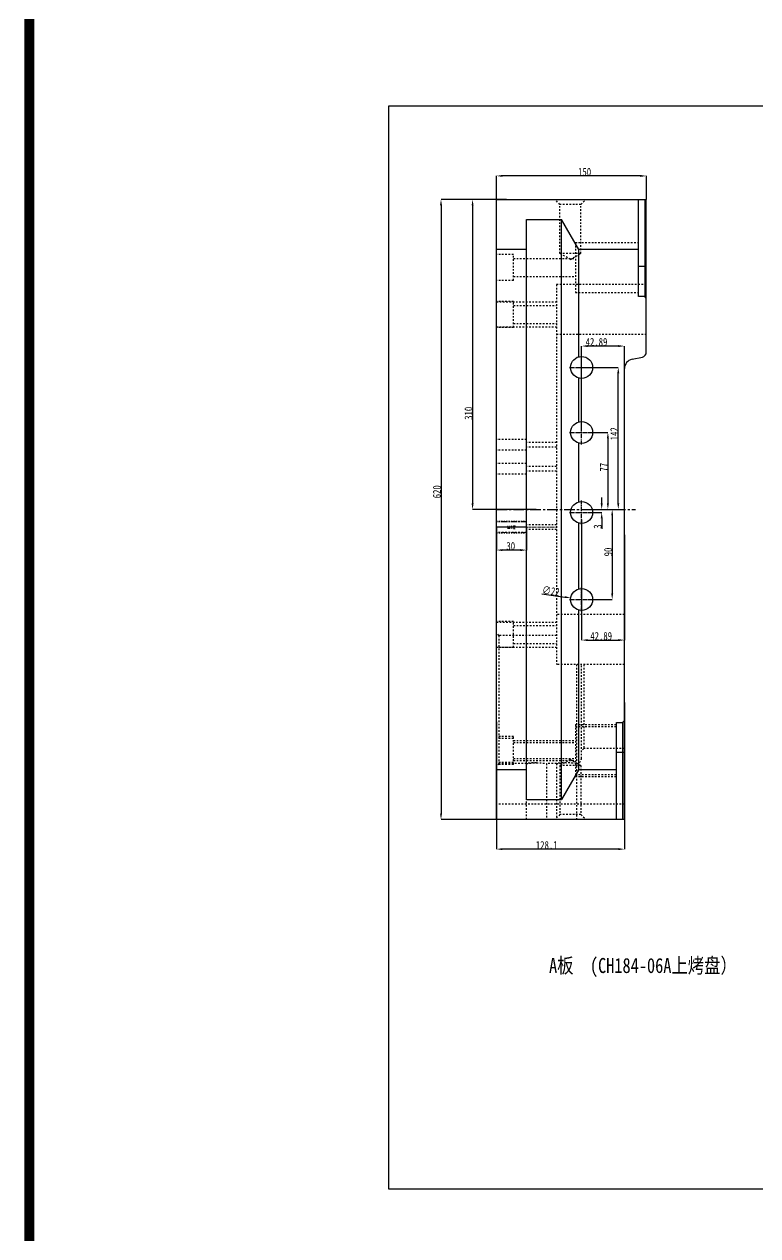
# Model space of a CAD drawing. Header units: millimetres. Extents: x -941 to 1421, y -11614 to -3210.
# Drawn here: x -941 to -207, y -9381 to -8169 of the extents above; entities that cross this region are included whole.
import ezdxf
from ezdxf.enums import TextEntityAlignment as Align

# ---------------------------------------------------------------- set-up
doc = ezdxf.new("R2010")
doc.units = ezdxf.units.MM
doc.header["$LTSCALE"] = 16.335
doc.header["$PDMODE"] = 3
doc.header["$PDSIZE"] = 0.3125
doc.linetypes.add('CENTER', pattern=[0.6, 0.375, -0.075, 0.075, -0.075])
doc.linetypes.add('HIDDEN', pattern=[0.2, 0.1, -0.1])
doc.layers.get('0').update_dxf_attribs({"linetype": 'CONTINUOUS'})
doc.layers.get('Defpoints').update_dxf_attribs({"linetype": 'CONTINUOUS'})
doc.layers.add('DEFAULT_2', color=8, linetype='HIDDEN')
doc.layers.add('screw', color=33, linetype='CONTINUOUS', lineweight=13)
doc.styles.get("Standard").update_dxf_attribs({"font": 'txt', "width": 0.8})
doc.styles.add('TXT', font='txt.shx', dxfattribs={"bigfont": 'gbcbig.shx'})
doc.dimstyles.new('ISO-25', dxfattribs={"dimtxt": 8, "dimasz": 6, "dimexe": 0, "dimexo": 0, "dimgap": 0, "dimtad": 1, "dimdsep": 46, "dimtxsty": 'Standard', "dimcen": 0, "dimclrd": 4, "dimclre": 4, "dimclrt": 6, "dimazin": 0, "dimtfac": 1, "dimtofl": 0, "dimtmove": 0, "dimatfit": 3, "dimfxl": 0, "dimarcsym": 0})

# ---------------------------------------------------------------- blocks, each defined once
blk = doc.blocks.new('*D1046')
at = {"color": 4, "lineweight": -2}
for p, q in [((-468.5, -8672.2), (-468.5, -8695.1)), ((-438.5, -8672.2), (-438.5, -8695.1)), ((-444.5, -8695.1), (-462.5, -8695.1))]:
    blk.add_line(p, q, dxfattribs=at)
at = {"color": 4}
for points in [[(-462.5, -8694.1), (-462.5, -8696.1), (-468.5, -8695.1)], [(-444.5, -8694.1), (-444.5, -8696.1), (-438.5, -8695.1)]]:
    blk.add_solid(points, dxfattribs=at)
at = {"layer": 'Defpoints', "color": 0}
for p in [(-468.5, -8672.2), (-438.5, -8672.2), (-468.5, -8695.1)]:
    blk.add_point(p, dxfattribs=at)
at = {"color": 6, "insert": (-454.2, -8691.1), "char_height": 8, "attachment_point": 5}
blk.add_mtext('30', dxfattribs=at)
blk = doc.blocks.new('*D1047')
at = {"color": 4, "lineweight": -2}
for p, q in [((-468.5, -8344.5), (-468.5, -8321)), ((-324.5, -8321), (-462.5, -8321)), ((-318.5, -8344.5), (-318.5, -8321))]:
    blk.add_line(p, q, dxfattribs=at)
at = {"color": 4}
for points in [[(-462.5, -8320), (-462.5, -8322), (-468.5, -8321)], [(-324.5, -8320), (-324.5, -8322), (-318.5, -8321)]]:
    blk.add_solid(points, dxfattribs=at)
at = {"layer": 'Defpoints', "color": 0}
for p in [(-468.5, -8321), (-468.5, -8344.5), (-318.5, -8344.5)]:
    blk.add_point(p, dxfattribs=at)
at = {"color": 6, "insert": (-380.3, -8317), "char_height": 8, "attachment_point": 5}
blk.add_mtext('150', dxfattribs=at)
blk = doc.blocks.new('*D1048')
at = {"color": 4, "lineweight": -2}
for p, q in [((-376.9, -8577.5), (-357, -8577.5)), ((-357, -8583.5), (-357, -8648.5)), ((-362.7, -8654.5), (-357, -8654.5))]:
    blk.add_line(p, q, dxfattribs=at)
at = {"color": 4}
for points in [[(-358, -8583.5), (-356, -8583.5), (-357, -8577.5)], [(-358, -8648.5), (-356, -8648.5), (-357, -8654.5)]]:
    blk.add_solid(points, dxfattribs=at)
at = {"layer": 'Defpoints', "color": 0}
for p in [(-376.9, -8577.5), (-362.7, -8654.5), (-357, -8654.5)]:
    blk.add_point(p, dxfattribs=at)
at = {"color": 6, "insert": (-361, -8612.2), "char_height": 8, "attachment_point": 5, "rotation": 90}
blk.add_mtext('77', dxfattribs=at)
blk = doc.blocks.new('*D1049')
at = {"color": 4, "lineweight": -2}
for p, q in [((-383.3, -8512.5), (-346.6, -8512.5)), ((-346.6, -8648.5), (-346.6, -8518.5)), ((-362.7, -8654.5), (-346.6, -8654.5))]:
    blk.add_line(p, q, dxfattribs=at)
at = {"color": 4}
for points in [[(-347.6, -8518.5), (-345.6, -8518.5), (-346.6, -8512.5)], [(-347.6, -8648.5), (-345.6, -8648.5), (-346.6, -8654.5)]]:
    blk.add_solid(points, dxfattribs=at)
at = {"layer": 'Defpoints', "color": 0}
for p in [(-383.3, -8512.5), (-346.6, -8512.5), (-362.7, -8654.5)]:
    blk.add_point(p, dxfattribs=at)
at = {"color": 6, "insert": (-350.6, -8578.8), "char_height": 8, "attachment_point": 5, "rotation": 90}
blk.add_mtext('142', dxfattribs=at)
blk = doc.blocks.new('*D1050')
at = {"color": 4, "lineweight": -2}
for p, q in [((-383.3, -8574.1), (-383.3, -8491.1)), ((-346.4, -8491.1), (-377.3, -8491.1)), ((-340.4, -8566.5), (-340.4, -8491.1))]:
    blk.add_line(p, q, dxfattribs=at)
at = {"color": 4}
for points in [[(-377.3, -8490.1), (-377.3, -8492.1), (-383.3, -8491.1)], [(-346.4, -8490.1), (-346.4, -8492.1), (-340.4, -8491.1)]]:
    blk.add_solid(points, dxfattribs=at)
at = {"layer": 'Defpoints', "color": 0}
for p in [(-383.3, -8491.1), (-383.3, -8574.1), (-340.4, -8566.5)]:
    blk.add_point(p, dxfattribs=at)
at = {"color": 6, "insert": (-368.4, -8487.1), "char_height": 8, "attachment_point": 5}
blk.add_mtext('42.89', dxfattribs=at)
blk = doc.blocks.new('*D1051')
at = {"color": 4, "lineweight": -2}
for p, q in [((-383.3, -8664.4), (-383.3, -8785.1)), ((-340.4, -8679.8), (-340.4, -8785.1)), ((-377.3, -8785.1), (-346.4, -8785.1))]:
    blk.add_line(p, q, dxfattribs=at)
at = {"color": 4}
for points in [[(-377.3, -8784.1), (-377.3, -8786.1), (-383.3, -8785.1)], [(-346.4, -8784.1), (-346.4, -8786.1), (-340.4, -8785.1)]]:
    blk.add_solid(points, dxfattribs=at)
at = {"layer": 'Defpoints', "color": 0}
for p in [(-383.3, -8664.4), (-340.4, -8679.8), (-340.4, -8785.1)]:
    blk.add_point(p, dxfattribs=at)
at = {"color": 6, "insert": (-363.7, -8781.1), "char_height": 8, "attachment_point": 5}
blk.add_mtext('42.89', dxfattribs=at)
blk = doc.blocks.new('*D1052')
at = {"color": 4, "lineweight": -2}
for p, q in [((-363.2, -8648.5), (-363.2, -8642.5)), ((-377.2, -8654.5), (-363.2, -8654.5)), ((-377.2, -8657.5), (-363.2, -8657.5)), ((-363.2, -8663.5), (-363.2, -8673.8))]:
    blk.add_line(p, q, dxfattribs=at)
at = {"color": 4}
for points in [[(-364.2, -8648.5), (-362.2, -8648.5), (-363.2, -8654.5)], [(-364.2, -8663.5), (-362.2, -8663.5), (-363.2, -8657.5)]]:
    blk.add_solid(points, dxfattribs=at)
at = {"layer": 'Defpoints', "color": 0}
for p in [(-377.2, -8654.5), (-377.2, -8657.5), (-363.2, -8654.5)]:
    blk.add_point(p, dxfattribs=at)
at = {"color": 6, "insert": (-367.2, -8671.6), "char_height": 8, "attachment_point": 5, "rotation": 90}
blk.add_mtext('3', dxfattribs=at)
blk = doc.blocks.new('*D1053')
at = {"color": 4, "lineweight": -2}
for p, q in [((-377.2, -8654.5), (-352.7, -8654.5)), ((-352.7, -8660.5), (-352.7, -8738.5)), ((-377.2, -8744.5), (-352.7, -8744.5))]:
    blk.add_line(p, q, dxfattribs=at)
at = {"color": 4}
for points in [[(-353.7, -8660.5), (-351.7, -8660.5), (-352.7, -8654.5)], [(-353.7, -8738.5), (-351.7, -8738.5), (-352.7, -8744.5)]]:
    blk.add_solid(points, dxfattribs=at)
at = {"layer": 'Defpoints', "color": 0}
for p in [(-377.2, -8654.5), (-377.2, -8744.5), (-352.7, -8744.5)]:
    blk.add_point(p, dxfattribs=at)
at = {"color": 6, "insert": (-356.7, -8697), "char_height": 8, "attachment_point": 5, "rotation": 90}
blk.add_mtext('90', dxfattribs=at)
blk = doc.blocks.new('*D1054')
at = {"color": 4, "lineweight": -2}
blk.add_line((-423, -8738.7), (-400.1, -8742.1), dxfattribs=at)
at = {"color": 4}
blk.add_solid([(-400, -8741.1), (-400.3, -8743), (-394.2, -8742.9)], dxfattribs=at)
at = {"layer": 'Defpoints', "color": 0}
for p in [(-394.2, -8742.9), (-372.4, -8746.1)]:
    blk.add_point(p, dxfattribs=at)
at = {"color": 6, "insert": (-414, -8736), "char_height": 8, "attachment_point": 5, "rotation": 351.7277}
blk.add_mtext('∅22', dxfattribs=at)
blk = doc.blocks.new('*D1218')
at = {"color": 4, "lineweight": -2}
for p, q in [((-458.6, -8344.5), (-492.4, -8344.5)), ((-492.4, -8350.5), (-492.4, -8648.5)), ((-428.8, -8654.5), (-492.4, -8654.5))]:
    blk.add_line(p, q, dxfattribs=at)
at = {"color": 4}
for points in [[(-493.4, -8350.5), (-491.4, -8350.5), (-492.4, -8344.5)], [(-493.4, -8648.5), (-491.4, -8648.5), (-492.4, -8654.5)]]:
    blk.add_solid(points, dxfattribs=at)
at = {"layer": 'Defpoints', "color": 0}
for p in [(-458.6, -8344.5), (-492.4, -8654.5), (-428.8, -8654.5)]:
    blk.add_point(p, dxfattribs=at)
at = {"color": 6, "insert": (-496.4, -8558.3), "char_height": 8, "attachment_point": 5, "rotation": 90}
blk.add_mtext('310', dxfattribs=at)
blk = doc.blocks.new('*D1219')
at = {"color": 4, "lineweight": -2}
for p, q in [((-458.6, -8344.5), (-524, -8344.5)), ((-524, -8350.5), (-524, -8958.5)), ((-458.6, -8964.5), (-524, -8964.5))]:
    blk.add_line(p, q, dxfattribs=at)
at = {"color": 4}
for points in [[(-525, -8350.5), (-523, -8350.5), (-524, -8344.5)], [(-525, -8958.5), (-523, -8958.5), (-524, -8964.5)]]:
    blk.add_solid(points, dxfattribs=at)
at = {"layer": 'Defpoints', "color": 0}
for p in [(-458.6, -8344.5), (-524, -8964.5), (-458.6, -8964.5)]:
    blk.add_point(p, dxfattribs=at)
at = {"color": 6, "insert": (-528, -8636.8), "char_height": 8, "attachment_point": 5, "rotation": 90}
blk.add_mtext('620', dxfattribs=at)
blk = doc.blocks.new('*D1220')
at = {"color": 4, "lineweight": -2}
for p, q in [((-340.4, -8847.6), (-340.4, -8994.1)), ((-468.5, -8866.8), (-468.5, -8994.1)), ((-346.4, -8994.1), (-462.5, -8994.1))]:
    blk.add_line(p, q, dxfattribs=at)
at = {"color": 4}
for points in [[(-462.5, -8993.1), (-462.5, -8995.1), (-468.5, -8994.1)], [(-346.4, -8993.1), (-346.4, -8995.1), (-340.4, -8994.1)]]:
    blk.add_solid(points, dxfattribs=at)
at = {"layer": 'Defpoints', "color": 0}
for p in [(-340.4, -8847.6), (-468.5, -8866.8), (-468.5, -8994.1)]:
    blk.add_point(p, dxfattribs=at)
at = {"color": 6, "insert": (-418.2, -8990.1), "char_height": 8, "attachment_point": 5}
blk.add_mtext('128.1', dxfattribs=at)

msp = doc.modelspace()

# ---------------------------------------------------------------- linework, layer by layer
at = {"color": 7, "linetype": 'Continuous'}
for p, q in [((-468.529, -8964.505), (-468.529, -8344.505)), ((-468.529, -8344.505), (-318.529, -8344.505)), ((-326.529, -8441.505), (-326.529, -8344.505)), ((-320.115, -8344.505), (-320.115, -8441.505)), ((-318.529, -8497.173), (-318.529, -8344.505)), ((-438.529, -8944.505), (-438.529, -8364.505)), ((-438.529, -8364.505), (-403.374, -8364.505)), ((-403.374, -8944.505), (-403.374, -8364.505)), ((-386.054, -8394.505), (-403.374, -8364.505)), ((-438.529, -8394.505), (-468.529, -8394.505)), ((-386.054, -8501.85), (-386.054, -8394.505)), ((-326.529, -8394.505), (-386.054, -8394.505)), ((-318.529, -8411.505), (-326.529, -8411.505)), ((-320.115, -8441.505), (-326.529, -8441.505)), ((-318.529, -8443.091), (-320.115, -8441.505)), ((-332.829, -8504.261), (-322.489, -8502.063)), ((-340.433, -8964.505), (-340.433, -8513.651)), ((-386.054, -8566.85), (-386.054, -8523.161)), ((-386.054, -8646.85), (-386.054, -8588.161)), ((-386.054, -8733.85), (-386.054, -8668.161)), ((-386.054, -8914.505), (-386.054, -8755.161)), ((-342.433, -8867.505), (-340.433, -8865.505)), ((-348.433, -8867.505), (-342.433, -8867.505)), ((-348.433, -8964.505), (-348.433, -8867.505)), ((-342.433, -8867.505), (-342.433, -8964.505)), ((-340.433, -8897.505), (-348.433, -8897.505)), ((-468.529, -8914.505), (-438.529, -8914.505)), ((-386.054, -8914.505), (-403.374, -8944.505)), ((-386.054, -8914.505), (-348.433, -8914.505)), ((-438.529, -8944.505), (-403.374, -8944.505)), ((-340.433, -8964.505), (-468.529, -8964.505))]:
    msp.add_line(p, q, dxfattribs=at)
at = {"color": 1, "linetype": 'CENTER', "ltscale": 0.684175}
for p, q in [((-383.324, -8524.605), (-383.324, -8500.405)), ((-395.424, -8512.505), (-371.224, -8512.505)), ((-383.324, -8589.605), (-383.324, -8565.405)), ((-395.424, -8577.505), (-371.224, -8577.505)), ((-383.324, -8669.605), (-383.324, -8645.405)), ((-395.424, -8657.505), (-371.224, -8657.505)), ((-383.324, -8756.605), (-383.324, -8732.405)), ((-395.424, -8744.505), (-371.224, -8744.505))]:
    msp.add_line(p, q, dxfattribs=at)
at = {"color": 1, "linetype": 'CENTER', "ltscale": 1.729694}
msp.add_line((-468.529, -8654.505), (-329.481, -8654.505), dxfattribs=at)
at = {"color": 3, "const_width": 10}
msp.add_lwpolyline([(-936.088, -3215.186), (1416.22, -3215.186), (1416.22, -11609.003), (-936.088, -11609.003)], close=True, dxfattribs=at)
msp.add_lwpolyline([(-576.237, -8250.955), (574.145, -8250.955), (574.145, -9334.12), (-576.237, -9334.12)], close=True)
at = {"color": 7, "linetype": 'Continuous'}
for centre in [(-383.324, -8512.505), (-383.324, -8577.505), (-383.324, -8657.505), (-383.324, -8744.505)]:
    msp.add_circle(centre, 11, dxfattribs=at)
for centre, radius, start, end in [((-323.529, -8497.173), 5, 282, 0), ((-330.833, -8513.651), 9.6, 102, 180)]:
    msp.add_arc(centre, radius, start, end, dxfattribs=at)
at = {"layer": 'DEFAULT_2', "color": 8, "linetype": 'HIDDEN'}
for p, q in [((-405.029, -8349.505), (-410.029, -8344.505)), ((-384.029, -8349.505), (-379.029, -8344.505)), ((-405.029, -8398.443), (-405.029, -8349.505)), ((-384.029, -8349.505), (-405.029, -8349.505)), ((-384.029, -8398.443), (-384.029, -8349.505)), ((-389.529, -8387.505), (-389.529, -8437.505)), ((-389.529, -8387.505), (-326.529, -8387.505)), ((-451.529, -8399.505), (-468.529, -8399.505)), ((-451.529, -8425.501), (-451.529, -8399.51)), ((-451.529, -8403.505), (-389.529, -8403.505)), ((-394.529, -8404.505), (-405.029, -8398.443)), ((-384.029, -8398.443), (-405.029, -8398.443)), ((-394.529, -8404.505), (-384.029, -8398.443)), ((-451.529, -8425.505), (-468.529, -8425.505)), ((-451.529, -8421.505), (-389.529, -8421.505)), ((-408.324, -8429.505), (-408.324, -8809.505)), ((-318.529, -8429.505), (-408.324, -8429.505)), ((-389.529, -8437.505), (-326.529, -8437.505)), ((-451.529, -8446.505), (-468.529, -8446.505)), ((-468.529, -8447.005), (-408.324, -8447.005)), ((-451.529, -8472.501), (-451.529, -8446.51)), ((-451.529, -8450.505), (-408.324, -8450.505)), ((-468.529, -8472.005), (-408.324, -8472.005)), ((-451.529, -8472.505), (-468.529, -8472.505)), ((-451.529, -8468.505), (-408.324, -8468.505)), ((-318.529, -8479.505), (-408.324, -8479.505)), ((-438.529, -8584.555), (-468.529, -8584.555)), ((-408.324, -8587.555), (-438.529, -8587.555)), ((-438.529, -8595.055), (-468.529, -8595.055)), ((-408.324, -8592.055), (-438.529, -8592.055)), ((-438.529, -8608.675), (-468.529, -8608.675)), ((-408.324, -8611.675), (-438.529, -8611.675)), ((-438.529, -8619.175), (-468.529, -8619.175)), ((-408.324, -8616.175), (-438.529, -8616.175)), ((-438.529, -8666.965), (-468.529, -8666.965)), ((-408.324, -8669.965), (-438.529, -8669.965)), ((-438.529, -8677.465), (-468.529, -8677.465)), ((-408.324, -8674.465), (-438.529, -8674.465)), ((-451.529, -8766.505), (-468.529, -8766.505)), ((-468.529, -8767.005), (-408.324, -8767.005)), ((-451.529, -8792.501), (-451.529, -8766.51)), ((-340.433, -8759.505), (-408.324, -8759.505)), ((-466.115, -8780.455), (-468.529, -8778.041)), ((-466.115, -8780.455), (-466.115, -8908.555)), ((-408.324, -8780.455), (-466.115, -8780.455)), ((-451.529, -8770.505), (-408.324, -8770.505)), ((-468.529, -8792.005), (-408.324, -8792.005)), ((-451.529, -8792.505), (-468.529, -8792.505)), ((-451.529, -8788.505), (-408.324, -8788.505)), ((-340.433, -8809.505), (-408.324, -8809.505)), ((-388.529, -8809.505), (-388.529, -8964.505)), ((-383.529, -8903.553), (-383.529, -8809.505)), ((-381.118, -8809.505), (-381.111, -8893.535)), ((-389.529, -8869.505), (-348.433, -8869.505)), ((-389.529, -8869.505), (-389.529, -8921.505)), ((-389.529, -8871.505), (-348.433, -8871.505)), ((-451.529, -8881.505), (-468.529, -8881.505)), ((-451.529, -8883.505), (-468.529, -8883.505)), ((-451.529, -8909.501), (-451.529, -8881.51)), ((-451.529, -8885.505), (-389.529, -8885.505)), ((-451.529, -8887.505), (-389.529, -8887.505)), ((-381.111, -8893.535), (-383.529, -8895.953)), ((-340.433, -8893.535), (-381.111, -8893.535)), ((-451.529, -8907.505), (-468.529, -8907.505)), ((-466.115, -8908.555), (-468.529, -8910.97)), ((-451.529, -8909.505), (-468.529, -8909.505)), ((-438.529, -8908.555), (-466.115, -8908.555)), ((-451.529, -8903.505), (-389.529, -8903.505)), ((-451.529, -8905.505), (-389.529, -8905.505)), ((-408.529, -8908.555), (-418.529, -8908.555)), ((-418.529, -8908.555), (-418.529, -8964.505)), ((-408.529, -8908.555), (-408.529, -8964.505)), ((-394.529, -8904.505), (-405.029, -8910.568)), ((-384.029, -8910.568), (-405.029, -8910.568)), ((-405.029, -8910.568), (-405.029, -8959.505)), ((-394.529, -8904.505), (-384.029, -8910.568)), ((-384.029, -8910.568), (-384.029, -8959.505)), ((-389.529, -8919.505), (-348.433, -8919.505)), ((-389.529, -8921.505), (-348.433, -8921.505)), ((-340.433, -8949.005), (-468.529, -8949.005)), ((-438.529, -8964.505), (-438.529, -8944.505)), ((-405.029, -8959.505), (-410.029, -8964.505)), ((-384.029, -8959.505), (-405.029, -8959.505)), ((-384.029, -8959.505), (-379.029, -8964.505))]:
    msp.add_line(p, q, dxfattribs=at)
at = {"layer": 'DEFAULT_2', "color": 1, "linetype": 'CENTER', "ltscale": 0.373186}
msp.add_line((-438.529, -8672.215), (-468.529, -8672.215), dxfattribs=at)
at = {"layer": 'DEFAULT_2', "color": 8, "linetype": 'HIDDEN'}
for centre, radius, start, end in [((-398.562, -8972.246), 64.476, 81.047476, 89.970301), ((-388.529, -8903.555), 5, 270, 0)]:
    msp.add_arc(centre, radius, start, end, dxfattribs=at)
for points, knots in [([(-438.529, -8908.555), (-438.593, -8908.566), (-438.029, -8908.476), (-437.761, -8908.441), (-436.688, -8908.289), (-435.529, -8908.152), (-434.011, -8908), (-432.313, -8907.875), (-430.457, -8907.79), (-429.18, -8907.77), (-428.529, -8907.77)], [0, 0, 0, 0, 0.01944852, 0.0768303, 0.16973629, 0.29436769, 0.44576264, 0.61825729, 0.80557602, 1, 1, 1, 1]), ([(-428.529, -8907.77), (-429.806, -8907.77), (-432.168, -8907.843), (-435.248, -8908.104), (-437.3, -8908.374), (-438.275, -8908.512), (-438.529, -8908.555)], [0, 0, 0, 0, 0.38173052, 0.70562361, 0.92316598, 1, 1, 1, 1]), ([(-428.529, -8907.77), (-427.878, -8907.77), (-426.6, -8907.79), (-424.747, -8907.874), (-423.283, -8907.983), (-422.204, -8908.084), (-421.48, -8908.16), (-420.824, -8908.236), (-420.242, -8908.31), (-419.739, -8908.377), (-419.321, -8908.436), (-419.027, -8908.48), (-418.837, -8908.508), (-418.729, -8908.525), (-418.647, -8908.535), (-418.583, -8908.55), (-418.552, -8908.546), (-418.531, -8908.559), (-418.529, -8908.555)], [0, 0, 0, 0, 0.19442366, 0.38174322, 0.55423951, 0.63294508, 0.70563862, 0.77164089, 0.83027133, 0.88093914, 0.92317217, 0.95650426, 0.96970214, 0.98055014, 0.98902612, 0.99510788, 0.99877325, 1, 1, 1, 1]), ([(-408.529, -8908.555), (-408.593, -8908.566), (-408.029, -8908.476), (-407.761, -8908.441), (-406.688, -8908.289), (-405.529, -8908.152), (-404.011, -8908), (-402.313, -8907.875), (-400.457, -8907.79), (-399.18, -8907.77), (-398.529, -8907.77)], [0, 0, 0, 0, 0.01944852, 0.0768303, 0.16973629, 0.29436769, 0.44576264, 0.61825729, 0.80557602, 1, 1, 1, 1]), ([(-398.529, -8907.77), (-399.806, -8907.77), (-402.168, -8907.843), (-405.248, -8908.104), (-407.3, -8908.374), (-408.275, -8908.512), (-408.529, -8908.555)], [0, 0, 0, 0, 0.38173052, 0.70562361, 0.92316598, 1, 1, 1, 1]), ([(-388.529, -8908.555), (-388.783, -8908.516), (-392.09, -8908.018), (-395.442, -8907.77), (-398.529, -8907.77)], [0, 0, 0, 0, 0.07688957, 1, 1, 1, 1])]:
    msp.add_open_spline(points, degree=3, knots=knots, dxfattribs=at)
at = {"layer": 'screw', "color": 92, "linetype": 'HIDDEN', "ltscale": 0.746373}
for p, q in [((-468.529, -8666.215), (-438.529, -8666.215)), ((-468.529, -8678.215), (-438.529, -8678.215))]:
    msp.add_line(p, q, dxfattribs=at)
at = {"layer": 'screw', "color": 8, "linetype": 'HIDDEN', "ltscale": 0.746373}
for p, q in [((-468.529, -8666.965), (-438.529, -8666.965)), ((-468.529, -8677.465), (-438.529, -8677.465))]:
    msp.add_line(p, q, dxfattribs=at)
at = {"layer": 'screw', "color": 1, "linetype": 'CENTER', "ltscale": 0.466483}
msp.add_line((-468.529, -8672.215), (-408.324, -8672.215), dxfattribs=at)

# ---------------------------------------------------------------- texts
at = {"insert": (-415.885, -9102.967), "char_height": 15, "width": 199.41165, "attachment_point": 1}
msp.add_mtext('{\\fSimSun|b0|i0|c134|p2;A板  (CH184-06A上烤盘）}', dxfattribs=at)
at = {"layer": 'screw', "color": 6, "linetype": 'HIDDEN', "ltscale": 0.746373, "style": 'TXT'}
msp.add_text('M12', height=3, dxfattribs=at).set_placement((-453.529, -8672.215), align=Align.MIDDLE)

# ---------------------------------------------------------------- dimensions: what is measured, and where the dimension line sits
for base, p1, p2, picture, middle in [((-468.529, -8321.016), (-318.529, -8344.505), (-468.529, -8344.505), '*D1047', (-380.291, -8321.016)), ((-383.324, -8491.117), (-340.433, -8566.492), (-383.324, -8574.057), '*D1050', (-368.386, -8491.117)), ((-468.529, -8695.069), (-438.529, -8672.215), (-468.529, -8672.215), '*D1046', (-454.202, -8695.069)), ((-340.433, -8785.111), (-383.324, -8664.359), (-340.433, -8679.802), '*D1051', (-363.659, -8785.111)), ((-468.529, -8994.141), (-340.433, -8847.612), (-468.529, -8866.75), '*D1220', (-418.158, -8994.141))]:
    dim = msp.add_linear_dim(base=base, p1=p1, p2=p2, dimstyle='ISO-25', override={"dimfxl": 1.25})
    dim.commit()
    dim.dimension.update_dxf_attribs({"geometry": picture, "text_midpoint": middle, "dimtype": 160})
for base, p1, p2, picture, middle in [((-524.018, -8964.505), (-458.62, -8344.505), (-458.62, -8964.505), '*D1219', (-524.018, -8636.832)), ((-492.357, -8654.505), (-458.62, -8344.505), (-428.78, -8654.505), '*D1218', (-492.357, -8558.251)), ((-346.62, -8512.505), (-362.706, -8654.505), (-383.324, -8512.505), '*D1049', (-346.62, -8578.784)), ((-357.028, -8654.505), (-376.901, -8577.505), (-362.706, -8654.505), '*D1048', (-357.028, -8612.237)), ((-363.214, -8654.505), (-377.182, -8657.505), (-377.182, -8654.505), '*D1052', (-363.214, -8671.639)), ((-352.748, -8744.505), (-377.182, -8654.505), (-377.182, -8744.505), '*D1053', (-352.748, -8696.971))]:
    dim = msp.add_linear_dim(base=base, p1=p1, p2=p2, angle=90, dimstyle='ISO-25', override={"dimfxl": 1.25})
    dim.commit()
    dim.dimension.update_dxf_attribs({"geometry": picture, "text_midpoint": middle, "dimtype": 160})
dim = msp.add_diameter_dim_2p(p1=(-372.438, -8746.088), p2=(-394.209, -8742.923), dimstyle='ISO-25', override={"dimfxl": 1.25})
dim.commit()
dim.dimension.update_dxf_attribs({"geometry": '*D1054', "text_midpoint": (-413.954, -8736.01)})

doc.saveas('drawing.dxf')
